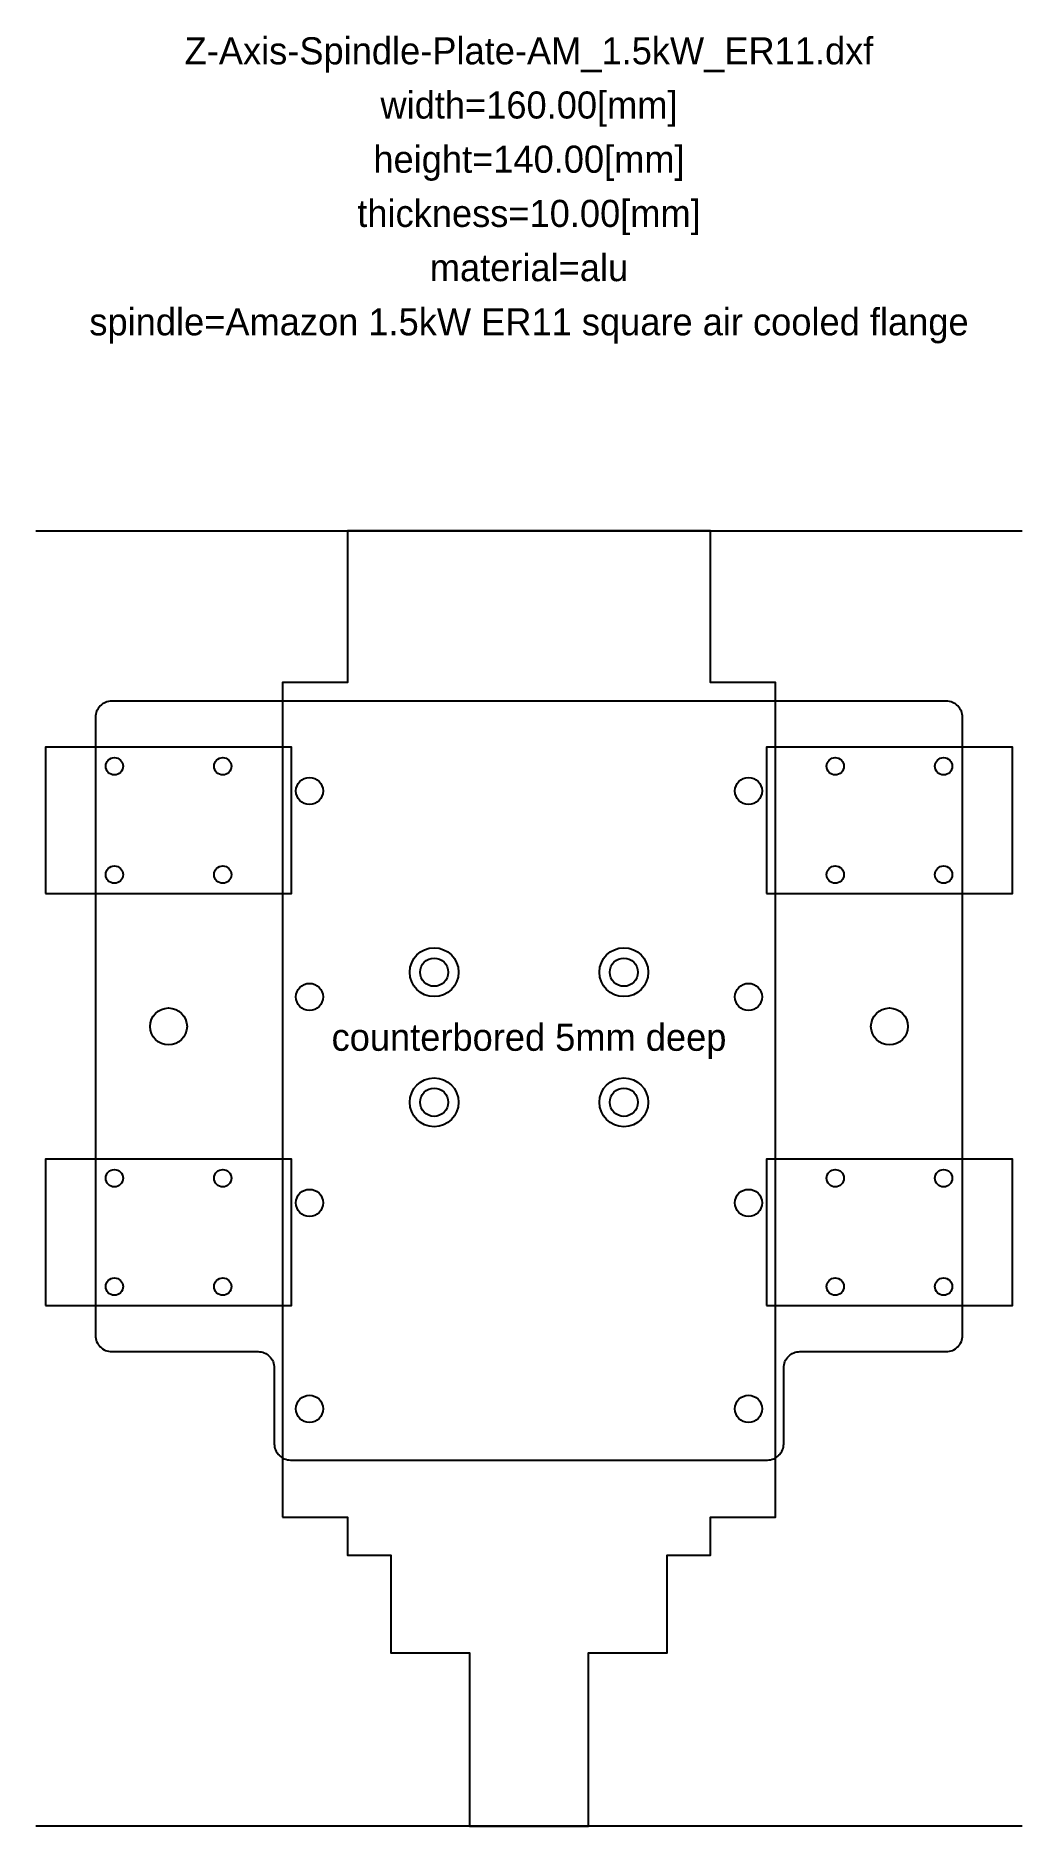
# Model space of a CAD drawing. Header units: metres. Extents: x -91 to 91, y -68 to 263.
import ezdxf
from ezdxf.enums import TextEntityAlignment as Align

# ---------------------------------------------------------------- set-up
doc = ezdxf.new("R2010")
doc.units = ezdxf.units.M
doc.layers.add('annotation', color=2, linetype='Continuous')
doc.layers.add('spindle_outline', color=2, linetype='Continuous')
doc.styles.add('LiberationSerif', font='LiberationSerif-Regular.ttf')

msp = doc.modelspace()

# ---------------------------------------------------------------- linework, layer by layer
msp.add_lwpolyline([(-44, 0), (44, 0, 0.414214), (47, 3), (47, 17, -0.414214), (50, 20), (77, 20, 0.414214), (80, 23), (80, 137, 0.414214), (77, 140), (-77, 140, 0.414214), (-80, 137), (-80, 23, 0.414214), (-77, 20), (-50, 20, -0.414214), (-47, 17), (-47, 3, 0.414214)], format="xyb", close=True)
for centre, radius in [((-76.5, 128), 1.6), ((-56.5, 128), 1.6), ((56.5, 128), 1.6), ((76.5, 128), 1.6), ((-40.5, 123.44), 2.5), ((40.5, 123.44), 2.5), ((-76.5, 108), 1.6), ((-56.5, 108), 1.6), ((56.5, 108), 1.6), ((76.5, 108), 1.6), ((-17.5, 90), 2.6), ((17.5, 90), 2.6), ((-40.5, 85.44), 2.5), ((40.5, 85.44), 2.5), ((-66.5, 80), 3.4), ((66.5, 80), 3.4), ((-17.5, 66), 2.6), ((17.5, 66), 2.6), ((-76.5, 52), 1.6), ((-56.5, 52), 1.6), ((56.5, 52), 1.6), ((76.5, 52), 1.6), ((-40.5, 47.44), 2.5), ((40.5, 47.44), 2.5), ((-76.5, 32), 1.6), ((-56.5, 32), 1.6), ((56.5, 32), 1.6), ((76.5, 32), 1.6), ((-40.5, 9.44), 2.5), ((40.5, 9.44), 2.5)]:
    msp.add_circle(centre, radius)
at = {"layer": 'annotation'}
for centre in [(-17.5, 90), (17.5, 90), (-17.5, 66), (17.5, 66)]:
    msp.add_circle(centre, 4.5, dxfattribs=at)
at = {"layer": 'outline'}
for points in [[(-89.2, 104.5), (-43.8, 104.5), (-43.8, 131.5), (-89.2, 131.5)], [(43.8, 104.5), (89.2, 104.5), (89.2, 131.5), (43.8, 131.5)], [(-89.2, 28.5), (-43.8, 28.5), (-43.8, 55.5), (-89.2, 55.5)], [(43.8, 28.5), (89.2, 28.5), (89.2, 55.5), (43.8, 55.5)]]:
    msp.add_lwpolyline(points, close=True, dxfattribs=at)
at = {"layer": 'spindle_outline'}
for points in [[(-91, 171.44), (91, 171.44)], [(-45.5, -10.56), (-33.5, -10.56), (-33.5, -17.56), (-25.5, -17.56), (-25.5, -35.56), (-11, -35.56), (-11, -67.56), (11, -67.56), (11, -35.56), (25.5, -35.56), (25.5, -17.56), (33.5, -17.56), (33.5, -10.56), (45.5, -10.56), (45.5, 143.44), (33.5, 143.44), (33.5, 171.44), (-33.5, 171.44), (-33.5, 143.44), (-45.5, 143.44), (-45.5, -10.56)], [(-91, -67.5), (91, -67.5)]]:
    msp.add_lwpolyline(points, dxfattribs=at)

# ---------------------------------------------------------------- texts
at = {"layer": 'annotation', "style": 'LiberationSerif'}
for s, p in [('Z-Axis-Spindle-Plate-AM_1.5kW_ER11.dxf', (0, 260)), ('width=160.00[mm]', (0, 250)), ('height=140.00[mm]', (0, 240)), ('thickness=10.00[mm]', (0, 230)), ('material=alu', (0, 220)), ('spindle=Amazon 1.5kW ER11 square air cooled flange', (0, 210)), ('counterbored 5mm deep', (0, 78))]:
    msp.add_text(s, height=5, dxfattribs=at).set_placement(p, align=Align.MIDDLE_CENTER)

doc.saveas('drawing.dxf')
